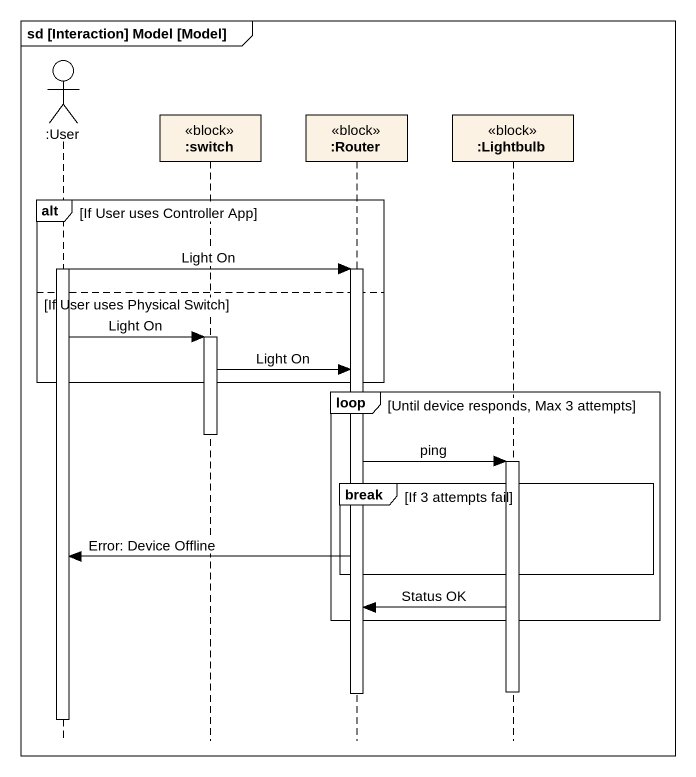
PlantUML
@startuml
mainframe sd [Interaction] Model [Model]
hide footbox
actor ":User" as User
participant ":switch" as switch <<block>>
participant ":Router" as Router <<block>>
participant ":Lightbulb" as Lightbulb <<block>>

alt If User uses Controller App
  activate User
  User -> Router : Light On
  activate Router
else If User uses Physical Switch
  User -> switch : Light On
  activate switch
  switch -> Router : Light On
end
loop Until device responds, Max 3 attempts
  deactivate switch
  Router -> Lightbulb : ping
  activate Lightbulb
  break If 3 attempts fail
    Router -> User : Error: Device Offline
  end
  Lightbulb -> Router : Status OK
end
deactivate Lightbulb
deactivate Router
deactivate User
@enduml
